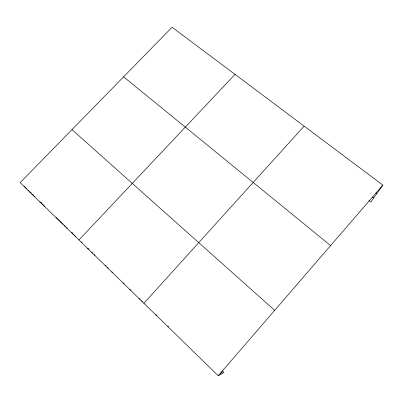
<?xml version="1.0" encoding="UTF-8"?>
<svg xmlns="http://www.w3.org/2000/svg" width="403" height="403" viewBox="0 0 403 403"><rect width="100%" height="100%" fill="white"/><g stroke="black" fill="none" stroke-linecap="round" stroke-linejoin="round"><path stroke-width="0.6" d="M222.3 370.881L223.856 372.387L218.235 375.747L20.15 182.635L172.086 27.253L382.85 185.078L370.841 201.984L368.881 200.482M218.235 375.747L382.85 185.078M143.886 303.268L304.144 126.139M78.963 239.971L235.02 74.379M167.769 326.551L168.771 326.737M155.719 314.803L156.832 315.106M141.534 300.976L142.566 301.338M139.191 298.694L140.244 299.071M129.907 289.636L131.025 290.084M123.026 282.931L124.028 283.359M111.722 271.909L112.79 272.408M107.253 267.557L108.352 268.081M105.032 265.391L106.14 265.93M94.04 254.671L95.068 255.205M91.864 252.55L92.902 253.094M87.532 248.329L89.123 249.18M81.094 242.052L82.187 242.651M74.721 235.836L75.719 236.4M72.611 233.78L74.122 234.642M71.522 232.314L72.54 232.894M66.324 227.65L67.356 228.249M64.238 225.62L65.286 226.229M62.163 223.594L63.216 224.219M60.097 221.579L61.689 222.527M58.037 219.57L59.644 220.532M55.982 217.57L57.599 218.542M43.801 205.691L44.819 206.326M41.796 203.737L43.333 204.694M39.796 201.787L41.857 203.082M33.832 195.974L34.885 196.644M31.857 194.05L33.449 195.067M29.893 192.135L31.348 193.067M27.933 190.221L29.394 191.163M25.978 188.317L26.961 188.952M24.029 186.418L25.51 187.38M375.979 192.866L376.85 193.526M372.453 196.976L373.712 197.938M123.61 76.827L330.616 245.578M71.981 129.63L274.69 310.355M220.915 371.637L222.516 373.188M220.224 373.264L221.051 374.065"/></g></svg>
